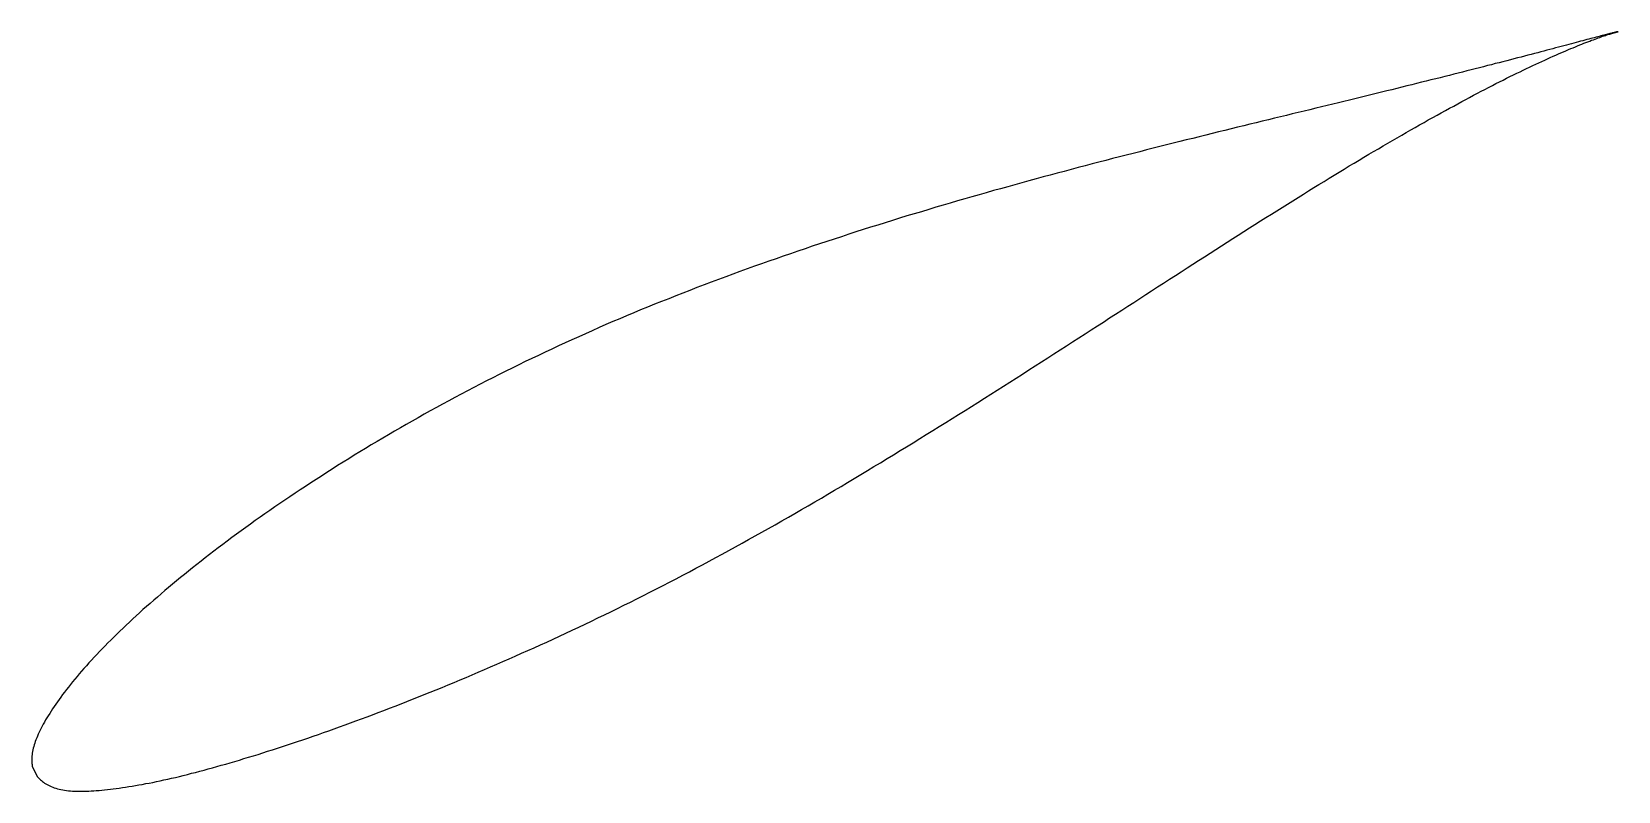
# Model space of a CAD drawing. Header units: metres. Extents: x -44 to 89, y -22 to 42.
import ezdxf

# ---------------------------------------------------------------- set-up
doc = ezdxf.new("R2010")
doc.units = ezdxf.units.M

msp = doc.modelspace()

# ---------------------------------------------------------------- linework, layer by layer
msp.add_lwpolyline([(89.03, 41.92), (89.03, 41.92), (89.02, 41.92), (89.01, 41.92), (88.99, 41.91), (88.96, 41.91), (88.93, 41.9), (88.89, 41.9), (88.85, 41.89), (88.8, 41.88), (88.75, 41.86), (88.69, 41.85), (88.63, 41.83), (88.56, 41.82), (88.48, 41.8), (88.4, 41.78), (88.32, 41.76), (88.23, 41.74), (88.13, 41.71), (88.03, 41.69), (87.92, 41.66), (87.81, 41.63), (87.69, 41.6), (87.57, 41.57), (87.44, 41.53), (87.31, 41.5), (87.17, 41.46), (87.02, 41.42), (86.87, 41.38), (86.72, 41.34), (86.56, 41.3), (86.39, 41.26), (86.22, 41.21), (86.05, 41.16), (85.86, 41.12), (85.68, 41.07), (85.49, 41.02), (85.29, 40.96), (85.09, 40.91), (84.88, 40.85), (84.67, 40.8), (84.45, 40.74), (84.23, 40.68), (84, 40.62), (83.76, 40.56), (83.53, 40.49), (83.28, 40.43), (83.03, 40.36), (82.78, 40.3), (82.52, 40.23), (82.26, 40.16), (81.99, 40.09), (81.71, 40.02), (81.44, 39.94), (81.15, 39.87), (80.86, 39.79), (80.57, 39.72), (80.27, 39.64), (79.97, 39.56), (79.66, 39.48), (79.34, 39.4), (79.03, 39.32), (78.7, 39.24), (78.38, 39.15), (78.04, 39.07), (77.71, 38.98), (77.36, 38.89), (77.02, 38.8), (76.66, 38.72), (76.31, 38.63), (75.95, 38.53), (75.58, 38.44), (75.21, 38.35), (74.84, 38.25), (74.46, 38.16), (74.07, 38.06), (73.69, 37.97), (73.29, 37.87), (72.9, 37.77), (72.5, 37.67), (72.09, 37.57), (71.68, 37.47), (71.27, 37.37), (70.85, 37.26), (70.43, 37.16), (70, 37.05), (69.57, 36.95), (69.13, 36.84), (68.69, 36.73), (68.25, 36.62), (67.8, 36.51), (67.35, 36.4), (66.9, 36.29), (66.44, 36.18), (65.98, 36.07), (65.51, 35.95), (65.04, 35.84), (64.56, 35.72), (64.09, 35.61), (63.61, 35.49), (63.12, 35.37), (62.63, 35.25), (62.14, 35.13), (61.64, 35.01), (61.14, 34.89), (60.64, 34.77), (60.14, 34.65), (59.63, 34.52), (59.11, 34.4), (58.6, 34.27), (58.08, 34.15), (57.56, 34.02), (57.03, 33.89), (56.5, 33.76), (55.97, 33.63), (55.44, 33.5), (54.9, 33.37), (54.36, 33.23), (53.82, 33.1), (53.28, 32.96), (52.73, 32.83), (52.18, 32.69), (51.63, 32.55), (51.07, 32.41), (50.51, 32.27), (49.95, 32.13), (49.39, 31.99), (48.82, 31.84), (48.26, 31.7), (47.69, 31.55), (47.12, 31.41), (46.54, 31.26), (45.97, 31.11), (45.39, 30.96), (44.81, 30.81), (44.23, 30.66), (43.64, 30.5), (43.06, 30.35), (42.47, 30.19), (41.88, 30.04), (41.29, 29.88), (40.7, 29.72), (40.11, 29.56), (39.51, 29.39), (38.92, 29.23), (38.32, 29.07), (37.72, 28.9), (37.12, 28.73), (36.52, 28.57), (35.92, 28.39), (35.32, 28.22), (34.71, 28.05), (34.11, 27.88), (33.5, 27.7), (32.9, 27.53), (32.29, 27.35), (31.68, 27.17), (31.08, 26.99), (30.47, 26.8), (29.86, 26.62), (29.25, 26.44), (28.64, 26.25), (28.03, 26.06), (27.42, 25.87), (26.8, 25.68), (26.19, 25.49), (25.58, 25.29), (24.97, 25.1), (24.36, 24.9), (23.75, 24.7), (23.14, 24.5), (22.52, 24.3), (21.91, 24.1), (21.3, 23.9), (20.69, 23.69), (20.08, 23.48), (19.47, 23.27), (18.86, 23.06), (18.26, 22.85), (17.65, 22.64), (17.04, 22.42), (16.43, 22.21), (15.83, 21.99), (15.22, 21.77), (14.62, 21.55), (14.02, 21.33), (13.41, 21.1), (12.81, 20.88), (12.21, 20.65), (11.61, 20.42), (11.02, 20.19), (10.42, 19.96), (9.83, 19.73), (9.23, 19.49), (8.64, 19.25), (8.05, 19.02), (7.46, 18.78), (6.87, 18.54), (6.29, 18.29), (5.7, 18.05), (5.12, 17.8), (4.54, 17.56), (3.96, 17.31), (3.38, 17.06), (2.81, 16.8), (2.24, 16.55), (1.67, 16.29), (1.1, 16.04), (0.53, 15.78), (-0.03, 15.52), (-0.59, 15.26), (-1.15, 15), (-1.71, 14.73), (-2.27, 14.47), (-2.82, 14.2), (-3.37, 13.93), (-3.92, 13.66), (-4.46, 13.39), (-5.01, 13.12), (-5.55, 12.85), (-6.09, 12.58), (-6.62, 12.3), (-7.15, 12.02), (-7.68, 11.75), (-8.21, 11.47), (-8.73, 11.19), (-9.25, 10.91), (-9.77, 10.63), (-10.29, 10.34), (-10.8, 10.06), (-11.31, 9.78), (-11.82, 9.49), (-12.32, 9.21), (-12.82, 8.92), (-13.32, 8.64), (-13.81, 8.35), (-14.31, 8.06), (-14.79, 7.77), (-15.28, 7.49), (-15.76, 7.2), (-16.24, 6.91), (-16.72, 6.62), (-17.19, 6.33), (-17.66, 6.04), (-18.12, 5.75), (-18.59, 5.46), (-19.05, 5.17), (-19.5, 4.88), (-19.95, 4.59), (-20.4, 4.3), (-20.85, 4.01), (-21.29, 3.72), (-21.73, 3.43), (-22.16, 3.14), (-22.6, 2.85), (-23.02, 2.56), (-23.45, 2.28), (-23.87, 1.99), (-24.28, 1.7), (-24.7, 1.41), (-25.11, 1.12), (-25.51, 0.84), (-25.91, 0.55), (-26.31, 0.26), (-26.71, -0.02), (-27.1, -0.31), (-27.48, -0.59), (-27.86, -0.88), (-28.24, -1.16), (-28.62, -1.44), (-28.99, -1.73), (-29.35, -2.01), (-29.71, -2.29), (-30.07, -2.57), (-30.43, -2.85), (-30.78, -3.12), (-31.12, -3.4), (-31.46, -3.68), (-31.8, -3.95), (-32.14, -4.23), (-32.46, -4.5), (-32.79, -4.77), (-33.11, -5.04), (-33.43, -5.31), (-33.74, -5.58), (-34.05, -5.85), (-34.35, -6.11), (-34.65, -6.38), (-34.95, -6.64), (-35.24, -6.9), (-35.52, -7.16), (-35.8, -7.42), (-36.08, -7.68), (-36.36, -7.93), (-36.62, -8.19), (-36.89, -8.44), (-37.15, -8.69), (-37.4, -8.94), (-37.65, -9.19), (-37.9, -9.44), (-38.14, -9.68), (-38.38, -9.92), (-38.61, -10.17), (-38.84, -10.4), (-39.06, -10.64), (-39.28, -10.88), (-39.49, -11.11), (-39.7, -11.35), (-39.91, -11.58), (-40.11, -11.81), (-40.3, -12.03), (-40.49, -12.26), (-40.68, -12.48), (-40.86, -12.7), (-41.04, -12.92), (-41.21, -13.14), (-41.38, -13.36), (-41.54, -13.57), (-41.7, -13.78), (-41.85, -13.98), (-42, -14.19), (-42.14, -14.39), (-42.28, -14.59), (-42.42, -14.79), (-42.55, -14.98), (-42.67, -15.17), (-42.79, -15.36), (-42.91, -15.55), (-43.02, -15.73), (-43.13, -15.91), (-43.23, -16.09), (-43.33, -16.27), (-43.42, -16.44), (-43.51, -16.61), (-43.6, -16.77), (-43.67, -16.94), (-43.75, -17.1), (-43.82, -17.26), (-43.88, -17.41), (-43.94, -17.57), (-44, -17.72), (-44.05, -17.87), (-44.09, -18.01), (-44.13, -18.15), (-44.17, -18.29), (-44.2, -18.43), (-44.23, -18.56), (-44.25, -18.69), (-44.27, -18.82), (-44.28, -18.94), (-44.29, -19.06), (-44.3, -19.17), (-44.3, -19.28), (-44.3, -19.38), (-44.29, -19.48), (-44.28, -19.57), (-44.27, -19.65), (-44.26, -19.71), (-44.26, -19.76), (-44.25, -19.8), (-43.85, -20.65), (-43.85, -20.65), (-43.83, -20.67), (-43.8, -20.7), (-43.76, -20.74), (-43.71, -20.79), (-43.64, -20.86), (-43.57, -20.93), (-43.49, -21), (-43.4, -21.07), (-43.31, -21.14), (-43.22, -21.21), (-43.11, -21.27), (-43.01, -21.34), (-42.89, -21.4), (-42.78, -21.45), (-42.66, -21.51), (-42.53, -21.56), (-42.4, -21.6), (-42.27, -21.65), (-42.13, -21.69), (-41.99, -21.72), (-41.84, -21.75), (-41.69, -21.78), (-41.53, -21.81), (-41.37, -21.83), (-41.2, -21.85), (-41.03, -21.87), (-40.86, -21.88), (-40.68, -21.89), (-40.5, -21.9), (-40.31, -21.9), (-40.12, -21.9), (-39.92, -21.9), (-39.72, -21.89), (-39.51, -21.88), (-39.3, -21.87), (-39.09, -21.86), (-38.87, -21.84), (-38.64, -21.83), (-38.41, -21.81), (-38.18, -21.78), (-37.94, -21.76), (-37.69, -21.73), (-37.45, -21.7), (-37.19, -21.67), (-36.94, -21.63), (-36.67, -21.59), (-36.41, -21.55), (-36.14, -21.51), (-35.86, -21.47), (-35.58, -21.42), (-35.3, -21.37), (-35.01, -21.32), (-34.71, -21.26), (-34.42, -21.21), (-34.12, -21.15), (-33.81, -21.08), (-33.5, -21.02), (-33.19, -20.95), (-32.87, -20.88), (-32.55, -20.8), (-32.22, -20.73), (-31.89, -20.65), (-31.56, -20.57), (-31.22, -20.48), (-30.88, -20.39), (-30.53, -20.31), (-30.18, -20.21), (-29.82, -20.12), (-29.47, -20.02), (-29.1, -19.92), (-28.74, -19.82), (-28.37, -19.72), (-27.99, -19.61), (-27.62, -19.5), (-27.24, -19.39), (-26.85, -19.28), (-26.46, -19.16), (-26.07, -19.04), (-25.67, -18.92), (-25.28, -18.8), (-24.87, -18.67), (-24.47, -18.54), (-24.06, -18.41), (-23.64, -18.28), (-23.23, -18.14), (-22.81, -18), (-22.38, -17.86), (-21.95, -17.72), (-21.52, -17.57), (-21.09, -17.43), (-20.65, -17.28), (-20.21, -17.12), (-19.77, -16.97), (-19.33, -16.81), (-18.88, -16.65), (-18.42, -16.49), (-17.97, -16.32), (-17.51, -16.16), (-17.05, -15.99), (-16.59, -15.82), (-16.12, -15.64), (-15.65, -15.47), (-15.18, -15.29), (-14.7, -15.11), (-14.23, -14.92), (-13.75, -14.74), (-13.26, -14.55), (-12.78, -14.36), (-12.29, -14.17), (-11.8, -13.97), (-11.31, -13.77), (-10.81, -13.57), (-10.31, -13.37), (-9.81, -13.17), (-9.31, -12.96), (-8.81, -12.75), (-8.3, -12.54), (-7.79, -12.33), (-7.28, -12.11), (-6.77, -11.9), (-6.26, -11.68), (-5.74, -11.45), (-5.22, -11.23), (-4.7, -11), (-4.18, -10.78), (-3.66, -10.54), (-3.13, -10.31), (-2.6, -10.08), (-2.07, -9.84), (-1.54, -9.6), (-1.01, -9.36), (-0.48, -9.11), (0.06, -8.87), (0.59, -8.62), (1.13, -8.37), (1.67, -8.11), (2.21, -7.86), (2.75, -7.6), (3.29, -7.34), (3.83, -7.07), (4.38, -6.81), (4.92, -6.54), (5.47, -6.27), (6.02, -6), (6.56, -5.73), (7.11, -5.45), (7.66, -5.17), (8.21, -4.89), (8.76, -4.61), (9.31, -4.32), (9.86, -4.04), (10.41, -3.75), (10.97, -3.46), (11.52, -3.16), (12.07, -2.87), (12.63, -2.57), (13.18, -2.27), (13.73, -1.97), (14.29, -1.67), (14.84, -1.36), (15.4, -1.06), (15.95, -0.75), (16.51, -0.44), (17.06, -0.13), (17.62, 0.18), (18.17, 0.5), (18.73, 0.82), (19.29, 1.13), (19.84, 1.45), (20.4, 1.77), (20.95, 2.09), (21.5, 2.42), (22.06, 2.74), (22.61, 3.07), (23.17, 3.39), (23.72, 3.72), (24.27, 4.05), (24.83, 4.38), (25.38, 4.71), (25.93, 5.04), (26.48, 5.38), (27.03, 5.71), (27.58, 6.05), (28.13, 6.38), (28.68, 6.72), (29.23, 7.05), (29.78, 7.39), (30.33, 7.73), (30.88, 8.07), (31.42, 8.4), (31.97, 8.74), (32.51, 9.08), (33.06, 9.42), (33.6, 9.76), (34.14, 10.1), (34.68, 10.44), (35.22, 10.78), (35.76, 11.12), (36.3, 11.46), (36.83, 11.8), (37.37, 12.14), (37.9, 12.48), (38.44, 12.82), (38.97, 13.16), (39.5, 13.5), (40.03, 13.84), (40.56, 14.18), (41.09, 14.52), (41.61, 14.85), (42.14, 15.19), (42.66, 15.53), (43.18, 15.86), (43.7, 16.2), (44.22, 16.54), (44.74, 16.87), (45.26, 17.2), (45.77, 17.53), (46.28, 17.87), (46.79, 18.2), (47.3, 18.53), (47.81, 18.86), (48.32, 19.18), (48.82, 19.51), (49.32, 19.83), (49.82, 20.16), (50.32, 20.48), (50.82, 20.8), (51.32, 21.12), (51.81, 21.44), (52.3, 21.76), (52.79, 22.07), (53.28, 22.39), (53.76, 22.7), (54.25, 23.01), (54.73, 23.32), (55.21, 23.62), (55.68, 23.93), (56.16, 24.23), (56.63, 24.54), (57.1, 24.84), (57.57, 25.13), (58.04, 25.43), (58.5, 25.72), (58.96, 26.02), (59.42, 26.31), (59.88, 26.59), (60.33, 26.88), (60.79, 27.16), (61.24, 27.44), (61.68, 27.72), (62.13, 28), (62.57, 28.27), (63.01, 28.55), (63.45, 28.82), (63.88, 29.08), (64.31, 29.35), (64.74, 29.61), (65.17, 29.87), (65.59, 30.13), (66.01, 30.38), (66.43, 30.64), (66.84, 30.88), (67.26, 31.13), (67.66, 31.38), (68.07, 31.62), (68.47, 31.86), (68.88, 32.09), (69.27, 32.33), (69.67, 32.56), (70.06, 32.78), (70.45, 33.01), (70.83, 33.23), (71.21, 33.45), (71.59, 33.67), (71.97, 33.88), (72.34, 34.09), (72.71, 34.3), (73.07, 34.51), (73.44, 34.71), (73.8, 34.91), (74.15, 35.11), (74.5, 35.3), (74.85, 35.49), (75.2, 35.68), (75.54, 35.87), (75.88, 36.05), (76.21, 36.23), (76.54, 36.4), (76.87, 36.58), (77.19, 36.75), (77.51, 36.92), (77.83, 37.08), (78.14, 37.24), (78.45, 37.4), (78.75, 37.56), (79.05, 37.71), (79.35, 37.86), (79.64, 38.01), (79.93, 38.15), (80.22, 38.29), (80.5, 38.43), (80.78, 38.56), (81.05, 38.7), (81.32, 38.82), (81.58, 38.95), (81.85, 39.07), (82.1, 39.19), (82.35, 39.31), (82.6, 39.43), (82.85, 39.54), (83.09, 39.65), (83.32, 39.75), (83.55, 39.86), (83.78, 39.96), (84, 40.06), (84.22, 40.15), (84.43, 40.24), (84.64, 40.33), (84.84, 40.42), (85.04, 40.5), (85.24, 40.58), (85.43, 40.66), (85.62, 40.74), (85.8, 40.81), (85.97, 40.88), (86.15, 40.95), (86.31, 41.02), (86.48, 41.08), (86.63, 41.14), (86.79, 41.2), (86.94, 41.25), (87.08, 41.31), (87.22, 41.36), (87.35, 41.41), (87.48, 41.45), (87.6, 41.49), (87.72, 41.54), (87.84, 41.57), (87.95, 41.61), (88.05, 41.65), (88.15, 41.68), (88.24, 41.71), (88.33, 41.73), (88.41, 41.76), (88.49, 41.78), (88.57, 41.81), (88.63, 41.82), (88.7, 41.84), (88.75, 41.86), (88.81, 41.87), (88.85, 41.88), (88.89, 41.89), (88.93, 41.9), (88.96, 41.91), (88.99, 41.91), (89.01, 41.92), (89.02, 41.92), (89.03, 41.92), (89.03, 41.92)], close=True)

doc.saveas('drawing.dxf')
